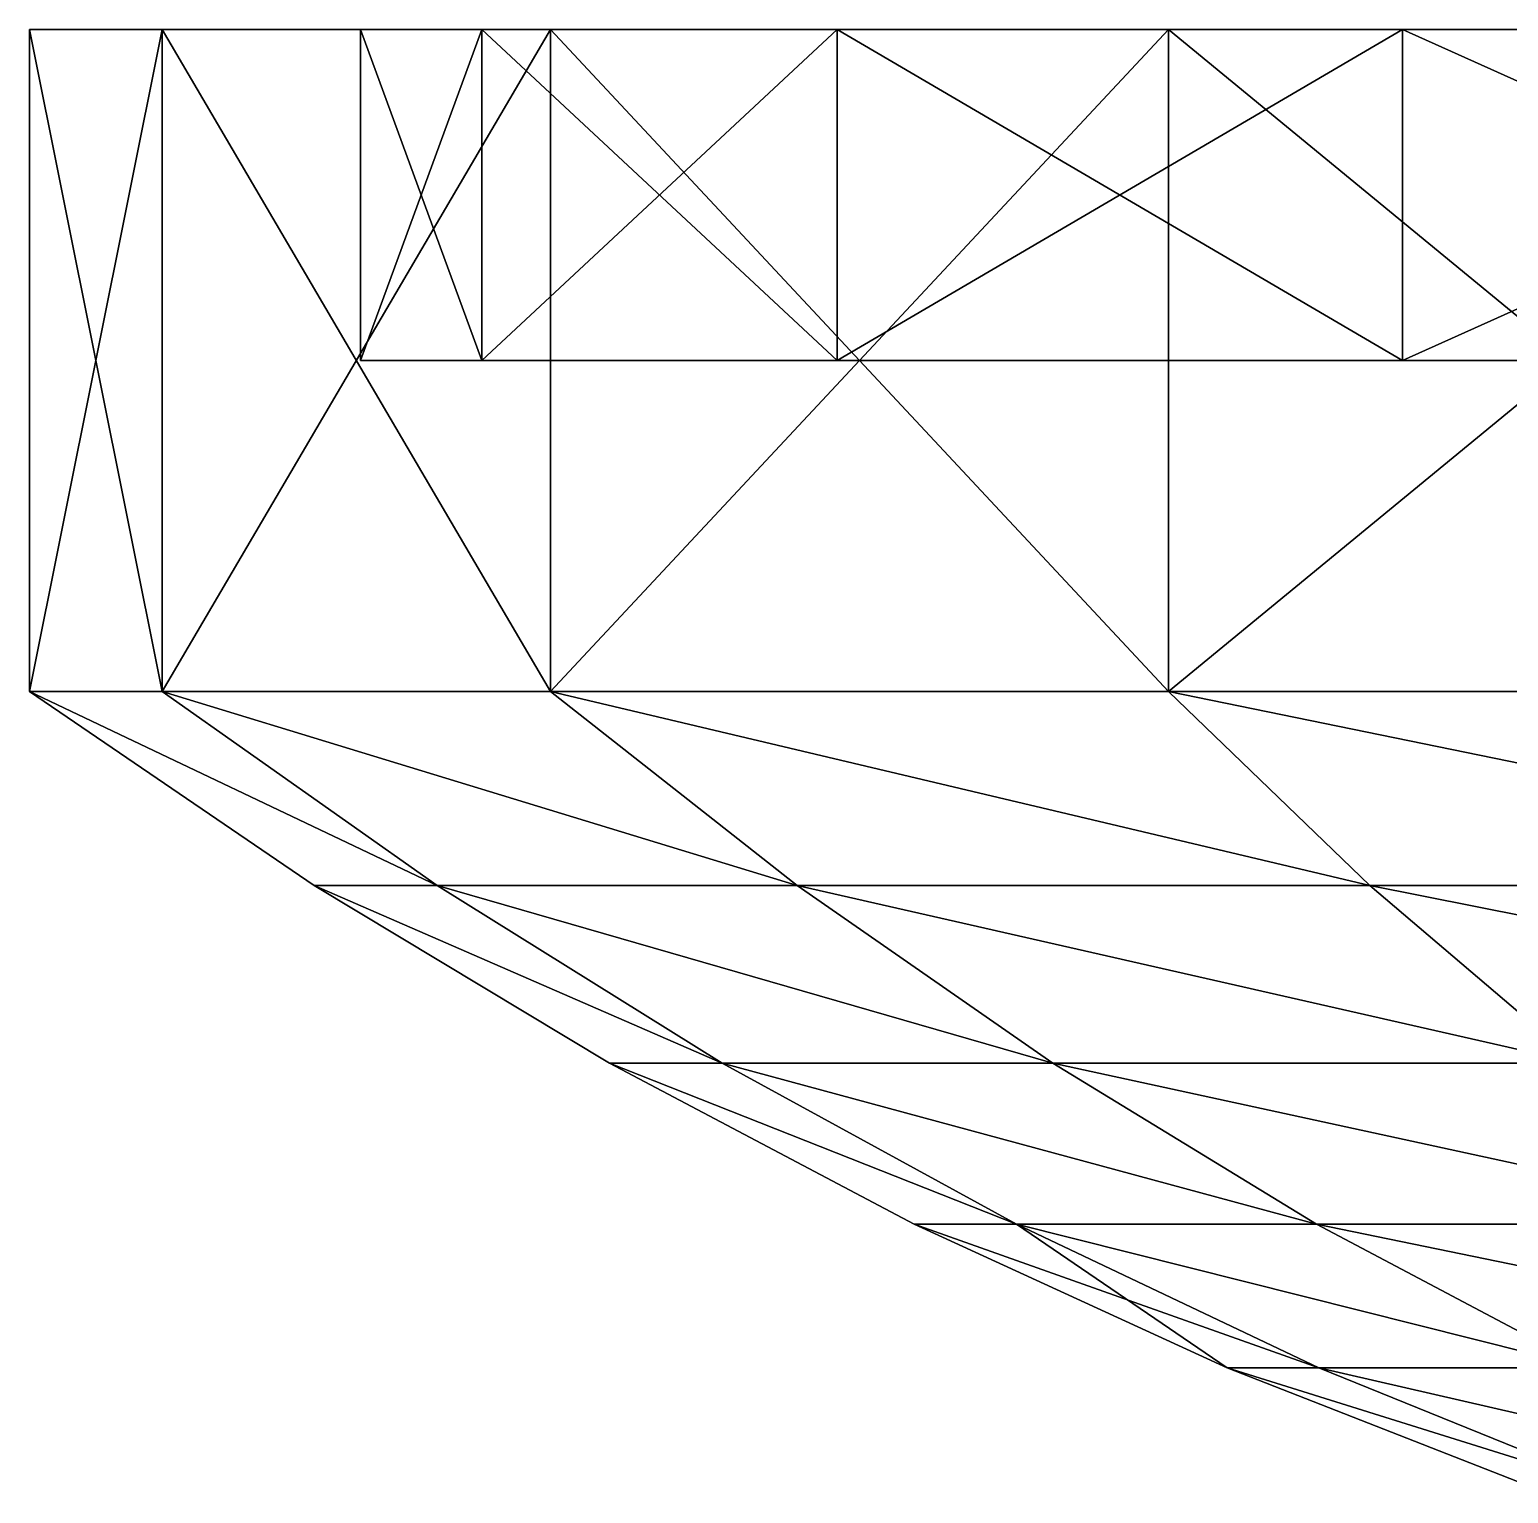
# Model space of a CAD drawing. Extents: x -11.8 to 11.8, y -23.8 to 0.1.
# Drawn here: x -11.75 to -7.282, y -22.792 to -18.368 of the extents above; entities that cross this region are included whole.
import ezdxf

# ---------------------------------------------------------------- set-up
doc = ezdxf.new("R2010")
doc.units = 0
doc.header["$MEASUREMENT"] = 0
doc.layers.add('Malha', color=7, linetype='CONTINUOUS')
doc.layers.add('Puxador', color=7, linetype='CONTINUOUS')

msp = doc.modelspace()

# ---------------------------------------------------------------- meshes
at = {"layer": 'Malha'}
mesh = msp.add_polyface(dxfattribs=at)
corners = [(-10.5187, -20.9545, -2.8185), (-11.75, -20.3681), (-11.3496, -20.3681, -3.0411), (-10.8897, -20.9545)]
mesh.append_faces([[corners[k] for k in face] for face in [(0, 1, 2), (1, 0, 3)]], dxfattribs={"vtx0": -1})
mesh = msp.add_polyface(dxfattribs=at)
corners = [(-10.5187, -20.9545, 2.8185), (-11.75, -20.3681), (-10.8897, -20.9545), (-11.3496, -20.3681, 3.0411)]
mesh.append_faces([[corners[k] for k in face] for face in [(0, 1, 2), (1, 0, 3)]], dxfattribs={"vtx0": -1})
mesh = msp.add_polyface(dxfattribs=at)
corners = [(-9.4308, -20.9545, -5.4449), (-11.3496, -20.3681, -3.0411), (-10.1758, -20.3681, -5.875), (-10.5187, -20.9545, -2.8185)]
mesh.append_faces([[corners[k] for k in face] for face in [(0, 1, 2), (1, 0, 3)]], dxfattribs={"vtx0": -1})
mesh = msp.add_polyface(dxfattribs=at)
corners = [(-9.4308, -20.9545, 5.4449), (-11.3496, -20.3681, 3.0411), (-10.5187, -20.9545, 2.8185), (-10.1758, -20.3681, 5.875)]
mesh.append_faces([[corners[k] for k in face] for face in [(0, 1, 2), (1, 0, 3)]], dxfattribs={"vtx0": -1})
mesh = msp.add_polyface(dxfattribs=at)
corners = [(-7.7002, -20.9545, -7.7002), (-10.1758, -20.3681, -5.875), (-8.3085, -20.3681, -8.3085), (-9.4308, -20.9545, -5.4449)]
mesh.append_faces([[corners[k] for k in face] for face in [(0, 1, 2), (1, 0, 3)]], dxfattribs={"vtx0": -1})
mesh = msp.add_polyface(dxfattribs=at)
corners = [(-7.7002, -20.9545, 7.7002), (-10.1758, -20.3681, 5.875), (-9.4308, -20.9545, 5.4449), (-8.3085, -20.3681, 8.3085)]
mesh.append_faces([[corners[k] for k in face] for face in [(0, 1, 2), (1, 0, 3)]], dxfattribs={"vtx0": -1})
mesh = msp.add_polyface(dxfattribs=at)
corners = [(-5.4449, -20.9545, 9.4308), (-8.3085, -20.3681, 8.3085), (-7.7002, -20.9545, 7.7002), (-5.875, -20.3681, 10.1758)]
mesh.append_faces([[corners[k] for k in face] for face in [(0, 1, 2), (1, 0, 3)]], dxfattribs={"vtx0": -1})
mesh = msp.add_polyface(dxfattribs=at)
corners = [(-5.4449, -20.9545, -9.4308), (-8.3085, -20.3681, -8.3085), (-5.875, -20.3681, -10.1758), (-7.7002, -20.9545, -7.7002)]
mesh.append_faces([[corners[k] for k in face] for face in [(0, 1, 2), (1, 0, 3)]], dxfattribs={"vtx0": -1})
mesh = msp.add_polyface(dxfattribs=at)
corners = [(-9.6572, -21.4917, -2.5876), (-10.8897, -20.9545), (-10.5187, -20.9545, -2.8185), (-9.9979, -21.4917)]
mesh.append_faces([[corners[k] for k in face] for face in [(0, 1, 2), (1, 0, 3)]], dxfattribs={"vtx0": -1})
mesh = msp.add_polyface(dxfattribs=at)
corners = [(-9.6572, -21.4917, 2.5876), (-10.8897, -20.9545), (-9.9979, -21.4917), (-10.5187, -20.9545, 2.8185)]
mesh.append_faces([[corners[k] for k in face] for face in [(0, 1, 2), (1, 0, 3)]], dxfattribs={"vtx0": -1})
mesh = msp.add_polyface(dxfattribs=at)
corners = [(-8.6584, -21.4917, 4.999), (-10.5187, -20.9545, 2.8185), (-9.6572, -21.4917, 2.5876), (-9.4308, -20.9545, 5.4449)]
mesh.append_faces([[corners[k] for k in face] for face in [(0, 1, 2), (1, 0, 3)]], dxfattribs={"vtx0": -1})
mesh = msp.add_polyface(dxfattribs=at)
corners = [(-8.6584, -21.4917, -4.999), (-10.5187, -20.9545, -2.8185), (-9.4308, -20.9545, -5.4449), (-9.6572, -21.4917, -2.5876)]
mesh.append_faces([[corners[k] for k in face] for face in [(0, 1, 2), (1, 0, 3)]], dxfattribs={"vtx0": -1})
mesh = msp.add_polyface(dxfattribs=at)
corners = [(-7.0696, -21.4917, 7.0696), (-9.4308, -20.9545, 5.4449), (-8.6584, -21.4917, 4.999), (-7.7002, -20.9545, 7.7002)]
mesh.append_faces([[corners[k] for k in face] for face in [(0, 1, 2), (1, 0, 3)]], dxfattribs={"vtx0": -1})
mesh = msp.add_polyface(dxfattribs=at)
corners = [(-7.0696, -21.4917, -7.0696), (-9.4308, -20.9545, -5.4449), (-7.7002, -20.9545, -7.7002), (-8.6584, -21.4917, -4.999)]
mesh.append_faces([[corners[k] for k in face] for face in [(0, 1, 2), (1, 0, 3)]], dxfattribs={"vtx0": -1})
mesh = msp.add_polyface(dxfattribs=at)
corners = [(-4.999, -21.4917, -8.6584), (-7.7002, -20.9545, -7.7002), (-5.4449, -20.9545, -9.4308), (-7.0696, -21.4917, -7.0696)]
mesh.append_faces([[corners[k] for k in face] for face in [(0, 1, 2), (1, 0, 3)]], dxfattribs={"vtx0": -1})
mesh = msp.add_polyface(dxfattribs=at)
corners = [(-4.999, -21.4917, 8.6584), (-7.7002, -20.9545, 7.7002), (-7.0696, -21.4917, 7.0696), (-5.4449, -20.9545, 9.4308)]
mesh.append_faces([[corners[k] for k in face] for face in [(0, 1, 2), (1, 0, 3)]], dxfattribs={"vtx0": -1})
mesh = msp.add_polyface(dxfattribs=at)
corners = [(-8.768, -21.9781, -2.3494), (-9.9979, -21.4917), (-9.6572, -21.4917, -2.5876), (-9.0773, -21.9781)]
mesh.append_faces([[corners[k] for k in face] for face in [(0, 1, 2), (1, 0, 3)]], dxfattribs={"vtx0": -1})
mesh = msp.add_polyface(dxfattribs=at)
corners = [(-8.768, -21.9781, 2.3494), (-9.9979, -21.4917), (-9.0773, -21.9781), (-9.6572, -21.4917, 2.5876)]
mesh.append_faces([[corners[k] for k in face] for face in [(0, 1, 2), (1, 0, 3)]], dxfattribs={"vtx0": -1})
mesh = msp.add_polyface(dxfattribs=at)
corners = [(-7.8612, -21.9781, -4.5387), (-9.6572, -21.4917, -2.5876), (-8.6584, -21.4917, -4.999), (-8.768, -21.9781, -2.3494)]
mesh.append_faces([[corners[k] for k in face] for face in [(0, 1, 2), (1, 0, 3)]], dxfattribs={"vtx0": -1})
mesh = msp.add_polyface(dxfattribs=at)
corners = [(-7.8612, -21.9781, 4.5387), (-9.6572, -21.4917, 2.5876), (-8.768, -21.9781, 2.3494), (-8.6584, -21.4917, 4.999)]
mesh.append_faces([[corners[k] for k in face] for face in [(0, 1, 2), (1, 0, 3)]], dxfattribs={"vtx0": -1})
mesh = msp.add_polyface(dxfattribs=at)
corners = [(-6.4187, -21.9781, -6.4187), (-8.6584, -21.4917, -4.999), (-7.0696, -21.4917, -7.0696), (-7.8612, -21.9781, -4.5387)]
mesh.append_faces([[corners[k] for k in face] for face in [(0, 1, 2), (1, 0, 3)]], dxfattribs={"vtx0": -1})
mesh = msp.add_polyface(dxfattribs=at)
corners = [(-6.4187, -21.9781, 6.4187), (-8.6584, -21.4917, 4.999), (-7.8612, -21.9781, 4.5387), (-7.0696, -21.4917, 7.0696)]
mesh.append_faces([[corners[k] for k in face] for face in [(0, 1, 2), (1, 0, 3)]], dxfattribs={"vtx0": -1})
mesh = msp.add_polyface(dxfattribs=at)
corners = [(-8.1309, -22.412), (-8.768, -21.9781, 2.3494), (-9.0773, -21.9781), (-7.8539, -22.412, 2.1044)]
mesh.append_faces([[corners[k] for k in face] for face in [(0, 1, 2), (1, 0, 3)]], dxfattribs={"vtx0": -1})
mesh = msp.add_polyface(dxfattribs=at)
corners = [(-7.8539, -22.412, -2.1044), (-9.0773, -21.9781), (-8.768, -21.9781, -2.3494), (-8.1309, -22.412)]
mesh.append_faces([[corners[k] for k in face] for face in [(0, 1, 2), (1, 0, 3)]], dxfattribs={"vtx0": -1})
mesh = msp.add_polyface(dxfattribs=at)
corners = [(-7.0416, -22.412, -4.0655), (-8.768, -21.9781, -2.3494), (-7.8612, -21.9781, -4.5387), (-7.8539, -22.412, -2.1044)]
mesh.append_faces([[corners[k] for k in face] for face in [(0, 1, 2), (1, 0, 3)]], dxfattribs={"vtx0": -1})
mesh = msp.add_polyface(dxfattribs=at)
corners = [(-7.0416, -22.412, 4.0655), (-8.768, -21.9781, 2.3494), (-7.8539, -22.412, 2.1044), (-7.8612, -21.9781, 4.5387)]
mesh.append_faces([[corners[k] for k in face] for face in [(0, 1, 2), (1, 0, 3)]], dxfattribs={"vtx0": -1})
mesh = msp.add_polyface(dxfattribs=at)
corners = [(-5.7494, -22.412, -5.7494), (-7.8612, -21.9781, -4.5387), (-6.4187, -21.9781, -6.4187), (-7.0416, -22.412, -4.0655)]
mesh.append_faces([[corners[k] for k in face] for face in [(0, 1, 2), (1, 0, 3)]], dxfattribs={"vtx0": -1})
mesh = msp.add_polyface(dxfattribs=at)
corners = [(-5.7494, -22.412, 5.7494), (-7.8612, -21.9781, 4.5387), (-7.0416, -22.412, 4.0655), (-6.4187, -21.9781, 6.4187)]
mesh.append_faces([[corners[k] for k in face] for face in [(0, 1, 2), (1, 0, 3)]], dxfattribs={"vtx0": -1})
mesh = msp.add_polyface(dxfattribs=at)
corners = [(-6.9176, -22.7921, -1.8536), (-8.1309, -22.412), (-7.8539, -22.412, -2.1044), (-7.1617, -22.7921)]
mesh.append_faces([[corners[k] for k in face] for face in [(0, 1, 2), (1, 0, 3)]], dxfattribs={"vtx0": -1})
mesh = msp.add_polyface(dxfattribs=at)
corners = [(-6.9176, -22.7921, 1.8536), (-8.1309, -22.412), (-7.1617, -22.7921), (-7.8539, -22.412, 2.1044)]
mesh.append_faces([[corners[k] for k in face] for face in [(0, 1, 2), (1, 0, 3)]], dxfattribs={"vtx0": -1})
mesh = msp.add_polyface(dxfattribs=at)
corners = [(-6.2022, -22.7921, 3.5808), (-7.8539, -22.412, 2.1044), (-6.9176, -22.7921, 1.8536), (-7.0416, -22.412, 4.0655)]
mesh.append_faces([[corners[k] for k in face] for face in [(0, 1, 2), (1, 0, 3)]], dxfattribs={"vtx0": -1})
mesh = msp.add_polyface(dxfattribs=at)
corners = [(-6.2022, -22.7921, -3.5808), (-7.8539, -22.412, -2.1044), (-7.0416, -22.412, -4.0655), (-6.9176, -22.7921, -1.8536)]
mesh.append_faces([[corners[k] for k in face] for face in [(0, 1, 2), (1, 0, 3)]], dxfattribs={"vtx0": -1})
at = {"layer": 'Puxador'}
mesh = msp.add_polyface(dxfattribs=at)
corners = [(-11.3496, -18.3681, 3.0411), (-11.75, -20.3681), (-11.3496, -20.3681, 3.0411), (-11.75, -18.3681)]
mesh.append_faces([[corners[k] for k in face] for face in [(0, 1, 2), (1, 0, 3)]], dxfattribs={"vtx0": -1})
mesh = msp.add_polyface(dxfattribs=at)
corners = [(-3.0411, -18.3681, -11.3496), (3.0411, -18.3681, -11.3496), (0, -18.3681, -11.75), (-5.875, -18.3681, -10.1758), (0, -18.3681, -10.75), (-2.7823, -18.3681, -10.3837), (-5.375, -18.3681, -9.3098), (-8.3085, -18.3681, -8.3085), (-7.6014, -18.3681, -7.6014), (-10.1758, -18.3681, -5.875), (-9.3098, -18.3681, -5.375), (-11.3496, -18.3681, -3.0411), (-10.3837, -18.3681, -2.7823), (-11.75, -18.3681), (-10.75, -18.3681), (-10.3837, -18.3681, 2.7823), (-11.3496, -18.3681, 3.0411), (-9.3098, -18.3681, 5.375), (-10.1758, -18.3681, 5.875), (-7.6014, -18.3681, 7.6014), (-8.3085, -18.3681, 8.3085), (-5.375, -18.3681, 9.3098), (-5.875, -18.3681, 10.1758), (-2.7823, -18.3681, 10.3837), (-3.0411, -18.3681, 11.3496), (0, -18.3681, 10.75), (5.875, -18.3681, -10.1758), (2.7823, -18.3681, -10.3837), (5.375, -18.3681, -9.3098), (8.3085, -18.3681, -8.3085), (7.6014, -18.3681, -7.6014), (10.1758, -18.3681, -5.875), (9.3098, -18.3681, -5.375), (11.3496, -18.3681, -3.0411), (10.3837, -18.3681, -2.7823), (11.75, -18.3681), (10.75, -18.3681), (11.3496, -18.3681, 3.0411), (10.3837, -18.3681, 2.7823), (9.3098, -18.3681, 5.375), (10.1758, -18.3681, 5.875), (7.6014, -18.3681, 7.6014), (8.3085, -18.3681, 8.3085), (5.375, -18.3681, 9.3098), (5.875, -18.3681, 10.1758), (2.7823, -18.3681, 10.3837), (3.0411, -18.3681, 11.3496), (0, -18.3681, 11.75)]
mesh.append_faces([[corners[k] for k in face] for face in [(0, 1, 2), (46, 24, 47)]], dxfattribs={"vtx0": -1})
mesh.append_faces([[corners[k] for k in face] for face in [(4, 3, 5), (5, 3, 6), (6, 7, 8), (8, 9, 10), (10, 11, 12), (12, 13, 14), (14, 13, 15), (15, 16, 17), (17, 18, 19), (19, 20, 21), (21, 22, 23), (23, 24, 25), (26, 28, 29), (29, 30, 31), (31, 32, 33), (33, 34, 35), (35, 36, 37), (37, 39, 40), (40, 41, 42), (42, 43, 44), (44, 45, 46)]], dxfattribs={"vtx0": -1, "vtx1": -1})
mesh.append_faces([[corners[k] for k in face] for face in [(1, 3, 4), (46, 25, 24)]], dxfattribs={"vtx0": -1, "vtx1": -1, "vtx2": -1})
mesh.append_faces([[corners[k] for k in face] for face in [(1, 0, 3), (6, 3, 7), (8, 7, 9), (10, 9, 11), (12, 11, 13), (15, 13, 16), (17, 16, 18), (19, 18, 20), (21, 20, 22), (23, 22, 24), (4, 26, 1), (26, 4, 27), (26, 27, 28), (29, 28, 30), (31, 30, 32), (33, 32, 34), (35, 34, 36), (37, 36, 38), (37, 38, 39), (40, 39, 41), (42, 41, 43), (44, 43, 45), (46, 45, 25)]], dxfattribs={"vtx0": -1, "vtx2": -1})
mesh = msp.add_polyface(dxfattribs=at)
corners = [(-11.75, -18.3681), (-11.3496, -20.3681, -3.0411), (-11.75, -20.3681), (-11.3496, -18.3681, -3.0411)]
mesh.append_faces([[corners[k] for k in face] for face in [(0, 1, 2), (1, 0, 3)]], dxfattribs={"vtx0": -1})
mesh = msp.add_polyface(dxfattribs=at)
corners = [(-10.1758, -18.3681, 5.875), (-11.3496, -20.3681, 3.0411), (-10.1758, -20.3681, 5.875), (-11.3496, -18.3681, 3.0411)]
mesh.append_faces([[corners[k] for k in face] for face in [(0, 1, 2), (1, 0, 3)]], dxfattribs={"vtx0": -1})
mesh = msp.add_polyface(dxfattribs=at)
corners = [(-11.3496, -18.3681, -3.0411), (-10.1758, -20.3681, -5.875), (-11.3496, -20.3681, -3.0411), (-10.1758, -18.3681, -5.875)]
mesh.append_faces([[corners[k] for k in face] for face in [(0, 1, 2), (1, 0, 3)]], dxfattribs={"vtx0": -1})
mesh = msp.add_polyface(dxfattribs=at)
corners = [(-10.75, -18.3681), (-10.3837, -19.3681, 2.7823), (-10.75, -19.3681), (-10.3837, -18.3681, 2.7823)]
mesh.append_faces([[corners[k] for k in face] for face in [(0, 1, 2), (1, 0, 3)]], dxfattribs={"vtx0": -1})
mesh = msp.add_polyface(dxfattribs=at)
corners = [(-10.3837, -18.3681, -2.7823), (-10.75, -19.3681), (-10.3837, -19.3681, -2.7823), (-10.75, -18.3681)]
mesh.append_faces([[corners[k] for k in face] for face in [(0, 1, 2), (1, 0, 3)]], dxfattribs={"vtx0": -1})
mesh = msp.add_polyface(dxfattribs=at)
corners = [(-9.3098, -18.3681, -5.375), (-10.3837, -19.3681, -2.7823), (-9.3098, -19.3681, -5.375), (-10.3837, -18.3681, -2.7823)]
mesh.append_faces([[corners[k] for k in face] for face in [(0, 1, 2), (1, 0, 3)]], dxfattribs={"vtx0": -1})
mesh = msp.add_polyface(dxfattribs=at)
corners = [(-10.3837, -18.3681, 2.7823), (-9.3098, -19.3681, 5.375), (-10.3837, -19.3681, 2.7823), (-9.3098, -18.3681, 5.375)]
mesh.append_faces([[corners[k] for k in face] for face in [(0, 1, 2), (1, 0, 3)]], dxfattribs={"vtx0": -1})
mesh = msp.add_polyface(dxfattribs=at)
corners = [(-8.3085, -18.3681, 8.3085), (-10.1758, -20.3681, 5.875), (-8.3085, -20.3681, 8.3085), (-10.1758, -18.3681, 5.875)]
mesh.append_faces([[corners[k] for k in face] for face in [(0, 1, 2), (1, 0, 3)]], dxfattribs={"vtx0": -1})
mesh = msp.add_polyface(dxfattribs=at)
corners = [(-10.1758, -18.3681, -5.875), (-8.3085, -20.3681, -8.3085), (-10.1758, -20.3681, -5.875), (-8.3085, -18.3681, -8.3085)]
mesh.append_faces([[corners[k] for k in face] for face in [(0, 1, 2), (1, 0, 3)]], dxfattribs={"vtx0": -1})
mesh = msp.add_polyface(dxfattribs=at)
corners = [(-9.3098, -18.3681, 5.375), (-7.6014, -19.3681, 7.6014), (-9.3098, -19.3681, 5.375), (-7.6014, -18.3681, 7.6014)]
mesh.append_faces([[corners[k] for k in face] for face in [(0, 1, 2), (1, 0, 3)]], dxfattribs={"vtx0": -1})
mesh = msp.add_polyface(dxfattribs=at)
corners = [(-7.6014, -18.3681, -7.6014), (-9.3098, -19.3681, -5.375), (-7.6014, -19.3681, -7.6014), (-9.3098, -18.3681, -5.375)]
mesh.append_faces([[corners[k] for k in face] for face in [(0, 1, 2), (1, 0, 3)]], dxfattribs={"vtx0": -1})
mesh = msp.add_polyface(dxfattribs=at)
corners = [(-5.875, -20.3681, 10.1758), (-8.3085, -18.3681, 8.3085), (-8.3085, -20.3681, 8.3085), (-5.875, -18.3681, 10.1758)]
mesh.append_faces([[corners[k] for k in face] for face in [(0, 1, 2), (1, 0, 3)]], dxfattribs={"vtx0": -1})
mesh = msp.add_polyface(dxfattribs=at)
corners = [(-5.875, -18.3681, -10.1758), (-8.3085, -20.3681, -8.3085), (-8.3085, -18.3681, -8.3085), (-5.875, -20.3681, -10.1758)]
mesh.append_faces([[corners[k] for k in face] for face in [(0, 1, 2), (1, 0, 3)]], dxfattribs={"vtx0": -1})
mesh = msp.add_polyface(dxfattribs=at)
corners = [(-5.375, -18.3681, 9.3098), (-7.6014, -19.3681, 7.6014), (-7.6014, -18.3681, 7.6014), (-5.375, -19.3681, 9.3098)]
mesh.append_faces([[corners[k] for k in face] for face in [(0, 1, 2), (1, 0, 3)]], dxfattribs={"vtx0": -1})
mesh = msp.add_polyface(dxfattribs=at)
corners = [(-5.375, -19.3681, -9.3098), (-7.6014, -18.3681, -7.6014), (-7.6014, -19.3681, -7.6014), (-5.375, -18.3681, -9.3098)]
mesh.append_faces([[corners[k] for k in face] for face in [(0, 1, 2), (1, 0, 3)]], dxfattribs={"vtx0": -1})
mesh = msp.add_polyface(dxfattribs=at)
corners = [(-2.7823, -19.3681, -10.3837), (2.7823, -19.3681, -10.3837), (0, -19.3681, -10.75), (-5.375, -19.3681, -9.3098), (5.375, -19.3681, -9.3098), (-7.6014, -19.3681, -7.6014), (7.6014, -19.3681, -7.6014), (-9.3098, -19.3681, -5.375), (0, -19.3681, -5.75), (-1.4882, -19.3681, -5.5541), (-2.875, -19.3681, -4.9796), (-10.3837, -19.3681, -2.7823), (-4.0659, -19.3681, -4.0659), (-4.9796, -19.3681, -2.875), (-5.5541, -19.3681, -1.4882), (-10.75, -19.3681), (-5.75, -19.3681), (-10.3837, -19.3681, 2.7823), (-5.5541, -19.3681, 1.4882), (-4.9796, -19.3681, 2.875), (-9.3098, -19.3681, 5.375), (-4.0659, -19.3681, 4.0659), (-2.875, -19.3681, 4.9796), (-1.4882, -19.3681, 5.5541), (-7.6014, -19.3681, 7.6014), (0, -19.3681, 5.75), (9.3098, -19.3681, -5.375), (1.4882, -19.3681, -5.5541), (2.875, -19.3681, -4.9796), (10.3837, -19.3681, -2.7823), (4.0659, -19.3681, -4.0659), (4.9796, -19.3681, -2.875), (5.5541, -19.3681, -1.4882), (10.75, -19.3681), (5.75, -19.3681), (5.5541, -19.3681, 1.4882), (10.3837, -19.3681, 2.7823), (4.9796, -19.3681, 2.875), (9.3098, -19.3681, 5.375), (4.0659, -19.3681, 4.0659), (2.875, -19.3681, 4.9796), (1.4882, -19.3681, 5.5541), (7.6014, -19.3681, 7.6014), (-5.375, -19.3681, 9.3098), (5.375, -19.3681, 9.3098), (2.7823, -19.3681, 10.3837), (-2.7823, -19.3681, 10.3837), (0, -19.3681, 10.75)]
mesh.append_faces([[corners[k] for k in face] for face in [(0, 1, 2), (45, 46, 47)]], dxfattribs={"vtx0": -1})
mesh.append_faces([[corners[k] for k in face] for face in [(1, 3, 4), (4, 5, 6), (8, 7, 9), (9, 7, 10), (10, 11, 12), (12, 11, 13), (13, 11, 14), (14, 15, 16), (16, 17, 18), (18, 17, 19), (19, 20, 21), (21, 20, 22), (22, 20, 23), (23, 24, 25), (26, 28, 29), (29, 32, 33), (33, 35, 36), (36, 37, 38), (38, 41, 42), (42, 43, 44), (44, 43, 45)]], dxfattribs={"vtx0": -1, "vtx1": -1})
mesh.append_faces([[corners[k] for k in face] for face in [(6, 7, 8), (42, 25, 24)]], dxfattribs={"vtx0": -1, "vtx1": -1, "vtx2": -1})
mesh.append_faces([[corners[k] for k in face] for face in [(1, 0, 3), (4, 3, 5), (6, 5, 7), (10, 7, 11), (14, 11, 15), (16, 15, 17), (19, 17, 20), (23, 20, 24), (8, 26, 6), (26, 8, 27), (26, 27, 28), (29, 28, 30), (29, 30, 31), (29, 31, 32), (33, 32, 34), (33, 34, 35), (36, 35, 37), (38, 37, 39), (38, 39, 40), (38, 40, 41), (42, 41, 25), (42, 24, 43), (45, 43, 46)]], dxfattribs={"vtx0": -1, "vtx2": -1})
mesh = msp.add_polyface(dxfattribs=at)
corners = [(-3.0411, -20.3681, -11.3496), (3.0411, -20.3681, -11.3496), (0, -20.3681, -11.75), (-5.875, -20.3681, -10.1758), (5.875, -20.3681, -10.1758), (-8.3085, -20.3681, -8.3085), (8.3085, -20.3681, -8.3085), (10.1758, -20.3681, -5.875), (-10.1758, -20.3681, -5.875), (11.3496, -20.3681, -3.0411), (-11.3496, -20.3681, -3.0411), (-11.75, -20.3681), (11.75, -20.3681), (11.3496, -20.3681, 3.0411), (-11.3496, -20.3681, 3.0411), (-10.1758, -20.3681, 5.875), (10.1758, -20.3681, 5.875), (-8.3085, -20.3681, 8.3085), (8.3085, -20.3681, 8.3085), (-5.875, -20.3681, 10.1758), (5.875, -20.3681, 10.1758), (-3.0411, -20.3681, 11.3496), (3.0411, -20.3681, 11.3496), (0, -20.3681, 11.75)]
mesh.append_faces([[corners[k] for k in face] for face in [(0, 1, 2), (22, 21, 23)]], dxfattribs={"vtx0": -1})
mesh.append_faces([[corners[k] for k in face] for face in [(1, 3, 4), (4, 5, 6), (6, 5, 7), (7, 8, 9), (9, 11, 12), (12, 11, 13), (13, 15, 16), (16, 17, 18), (18, 19, 20), (20, 21, 22)]], dxfattribs={"vtx0": -1, "vtx1": -1})
mesh.append_faces([[corners[k] for k in face] for face in [(1, 0, 3), (4, 3, 5), (7, 5, 8), (9, 8, 10), (9, 10, 11), (13, 11, 14), (13, 14, 15), (16, 15, 17), (18, 17, 19), (20, 19, 21)]], dxfattribs={"vtx0": -1, "vtx2": -1})

doc.saveas('drawing.dxf')
